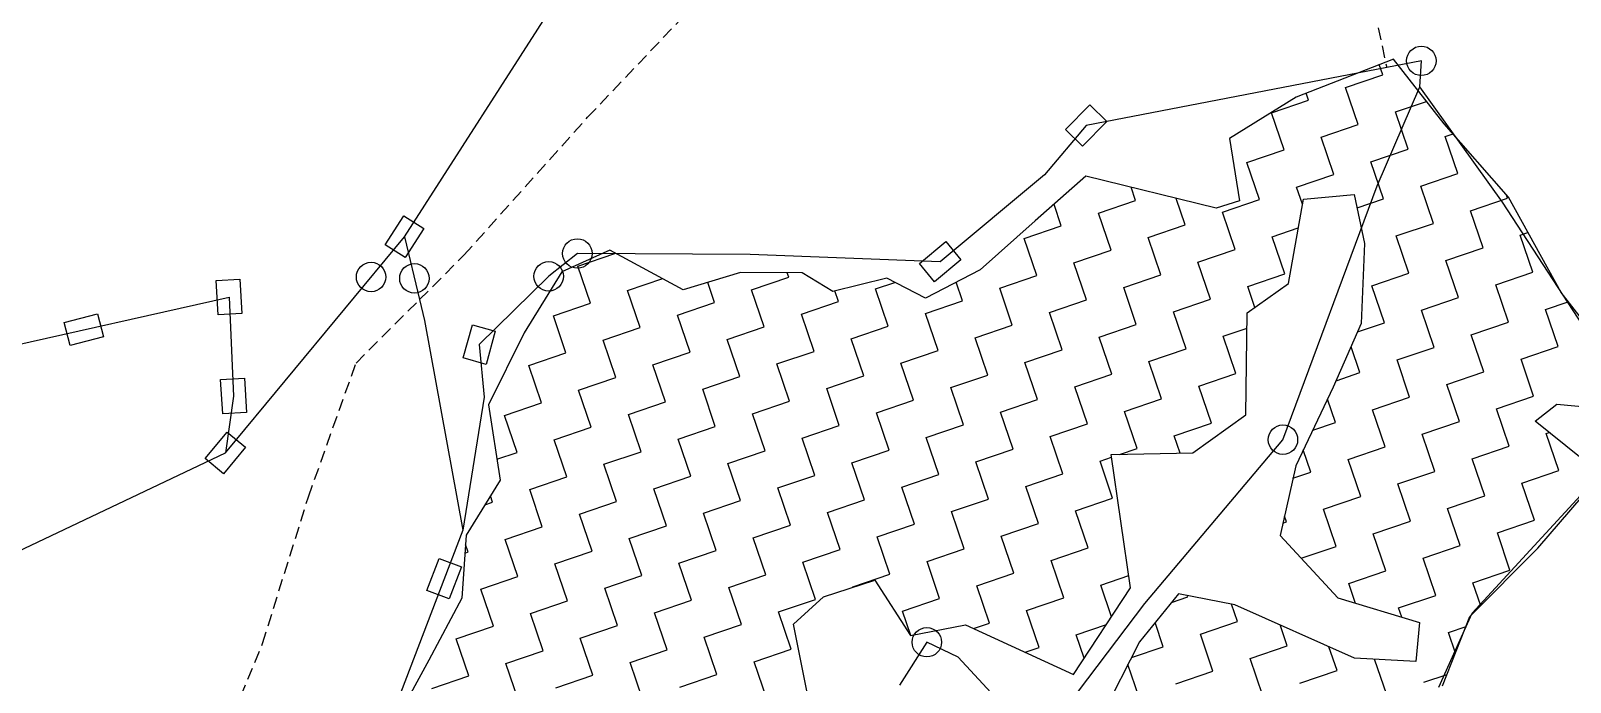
# Model space of a CAD drawing. Header units: metres. Extents: x 322986 to 329400, y 1832749 to 1836820.
# Drawn here: x 325972 to 326602, y 1835540 to 1835807 of the extents above; entities that cross this region are included whole.
import ezdxf

# ---------------------------------------------------------------- set-up
doc = ezdxf.new("R2010")
doc.units = ezdxf.units.M
doc.header["$MEASUREMENT"] = 0
doc.linetypes.add('DASHED', pattern=[0.75, 0.5, -0.25])
for name, color, linetype in [('LINE_FOOTPATH', 1, 'DASHED'), ('POLY_HATCH', 12, 'Continuous'), ('POLY_PARCEL', 6, 'Continuous'), ('V_BOUND_LINE', 7, 'Continuous')]:
    doc.layers.add(name, color=color, linetype=linetype)

msp = doc.modelspace()

# ---------------------------------------------------------------- linework, layer by layer
for points in [[(326412.27, 1835769.86), (326402.41, 1835759.79), (326395.45, 1835766.61), (326405.31, 1835776.68)], [(326116.71, 1835719.44), (326124.32, 1835731.29), (326132.52, 1835726.02), (326124.9, 1835714.17)], [(326335.53, 1835711.67), (326346.35, 1835720.69), (326352.59, 1835713.21), (326341.77, 1835704.19)], [(326057.22, 1835705.31), (326058, 1835691.24), (326048.27, 1835690.71), (326047.5, 1835704.77)], [(325985.23, 1835687.52), (325998.86, 1835691.08), (326001.32, 1835681.65), (325987.69, 1835678.1)], [(326161.83, 1835683.97), (326158.01, 1835670.41), (326148.64, 1835673.05), (326152.45, 1835686.6)], [(326050.15, 1835650.1), (326049.29, 1835664.16), (326059.01, 1835664.76), (326059.88, 1835650.7)], [(326043, 1835631.79), (326051.99, 1835642.64), (326059.49, 1835636.43), (326050.51, 1835625.58)], [(326147.93, 1835587.46), (326142.91, 1835574.3), (326133.81, 1835577.77), (326138.82, 1835590.93)]]:
    msp.add_lwpolyline(points, close=True)
for centre in [(326541.18, 1835794.75), (326195.44, 1835715.82), (326110.93, 1835706.2), (326128.68, 1835705.64), (326183.7, 1835706.48), (326484.48, 1835639.54), (326338.61, 1835556.56)]:
    msp.add_circle(centre, 6.03)
at = {"layer": 'LINE_FOOTPATH', "ltscale": 10}
for p, q in [((326199.63, 1835771.64), (326268.67, 1835844.38)), ((326518.73, 1835830.25), (326527, 1835792.01)), ((326148.98, 1835715.18), (326199.63, 1835771.64)), ((326130.75, 1835696.93), (326148.98, 1835715.18)), ((326104.76, 1835670.92), (326130.75, 1835696.93)), ((326085.27, 1835616.16), (326104.76, 1835670.92)), ((326066.48, 1835556.09), (326085.27, 1835616.16)), ((326046.29, 1835506.66), (326066.48, 1835556.09))]:
    msp.add_line(p, q, dxfattribs=at)
at = {"layer": 'POLY_HATCH'}
for p, q in [((326529.71, 1835795.52), (326489.86, 1835779.82)), ((326550.57, 1835768.98), (326529.71, 1835795.52)), ((326489.86, 1835779.82), (326462.54, 1835762.94)), ((326576.91, 1835738.86), (326550.57, 1835768.98)), ((326462.54, 1835762.94), (326466.69, 1835737.39)), ((326403.8, 1835747.49), (326383.03, 1835729.2)), ((326457.09, 1835734.42), (326403.8, 1835747.49)), ((326466.69, 1835737.39), (326457.09, 1835734.42)), ((326486.7, 1835703.59), (326492.84, 1835738.11)), ((326492.84, 1835738.11), (326513.71, 1835740.06)), ((326513.71, 1835740.06), (326517.83, 1835719.95)), ((326598.4, 1835699.8), (326576.91, 1835738.86)), ((326383.03, 1835729.2), (326360.46, 1835709.09)), ((326208.78, 1835717.14), (326189.04, 1835708.3)), ((326238.84, 1835701.01), (326208.78, 1835717.14)), ((326517.83, 1835719.95), (326516.58, 1835687.1)), ((326360.46, 1835709.09), (326338.01, 1835697.5)), ((326189.04, 1835708.3), (326173.58, 1835683.33)), ((326262.23, 1835708.06), (326238.84, 1835701.01)), ((326287.47, 1835707.87), (326262.23, 1835708.06)), ((326300.04, 1835700.33), (326287.47, 1835707.87)), ((326322.16, 1835705.75), (326300.04, 1835700.33)), ((326338.01, 1835697.5), (326322.16, 1835705.75)), ((326469.88, 1835691.5), (326486.7, 1835703.59)), ((326628.96, 1835660.82), (326598.4, 1835699.8)), ((326469.24, 1835649.76), (326469.88, 1835691.5)), ((326516.58, 1835687.1), (326505.12, 1835661.07)), ((326173.58, 1835683.33), (326159.06, 1835653.84)), ((326505.12, 1835661.07), (326489.7, 1835628.85)), ((326159.06, 1835653.84), (326163.79, 1835623.02)), ((326587.83, 1835647.11), (326596.68, 1835654.07)), ((326596.68, 1835654.07), (326615.76, 1835652.38)), ((326447.54, 1835634.19), (326469.24, 1835649.76)), ((326606.63, 1835631.99), (326587.83, 1835647.11)), ((326414.13, 1835633.42), (326447.54, 1835634.19)), ((326422.1, 1835578.85), (326414.13, 1835633.42)), ((326489.7, 1835628.85), (326483.34, 1835600.31)), ((326588.88, 1835595.04), (326616.46, 1835627.16)), ((326163.79, 1835623.02), (326149.95, 1835600.43)), ((326149.95, 1835600.43), (326148.11, 1835574.65)), ((326483.34, 1835600.31), (326506.93, 1835574.71)), ((326561.09, 1835567.09), (326588.88, 1835595.04)), ((326296.28, 1835575.1), (326317.3, 1835581.96)), ((326317.3, 1835581.96), (326331.97, 1835559.37)), ((326398.71, 1835543.31), (326422.1, 1835578.85)), ((326441.73, 1835576.44), (326425.69, 1835556.74)), ((326464.82, 1835571.88), (326441.73, 1835576.44)), ((326148.11, 1835574.65), (326134.65, 1835549.15)), ((326284, 1835563.95), (326296.28, 1835575.1)), ((326513.8, 1835550.07), (326464.82, 1835571.88)), ((326506.93, 1835574.71), (326540.4, 1835564.59)), ((326294.69, 1835510.31), (326284, 1835563.95)), ((326540.4, 1835564.59), (326538.87, 1835548.61)), ((326549.82, 1835538.7), (326561.09, 1835567.09)), ((326331.97, 1835559.37), (326354.46, 1835563.7)), ((326354.46, 1835563.7), (326398.71, 1835543.31)), ((326425.69, 1835556.74), (326409.54, 1835524.87)), ((326134.65, 1835549.15), (326117.23, 1835517.46)), ((326538.87, 1835548.61), (326513.8, 1835550.07))]:
    msp.add_line(p, q, dxfattribs=at)
at = {"layer": 'POLY_HATCH', "linetype": 'Continuous'}
for p, q in [((326525.37, 1835789.03), (326523.94, 1835793.24)), ((326510.16, 1835783.85), (326525.37, 1835789.03)), ((326479.75, 1835773.49), (326494.95, 1835778.67)), ((326494.95, 1835778.67), (326494.01, 1835781.46)), ((326515.34, 1835768.64), (326510.16, 1835783.85)), ((326530.55, 1835773.82), (326543.34, 1835778.18)), ((326484.93, 1835758.28), (326479.75, 1835773.49)), ((326535.73, 1835758.61), (326530.55, 1835773.82)), ((326500.13, 1835763.46), (326515.34, 1835768.64)), ((326505.31, 1835748.25), (326500.13, 1835763.46)), ((326550.94, 1835763.79), (326554.15, 1835764.89)), ((326556.12, 1835748.58), (326550.94, 1835763.79)), ((326469.72, 1835753.1), (326484.93, 1835758.28)), ((326474.9, 1835737.9), (326469.72, 1835753.1)), ((326520.52, 1835753.43), (326535.73, 1835758.61)), ((326525.7, 1835738.22), (326520.52, 1835753.43)), ((326490.1, 1835743.07), (326505.31, 1835748.25)), ((326540.91, 1835743.4), (326556.12, 1835748.58)), ((326424.09, 1835737.57), (326422.25, 1835742.96)), ((326492.48, 1835736.1), (326490.1, 1835743.07)), ((326546.09, 1835728.19), (326540.91, 1835743.4)), ((326393.67, 1835727.21), (326390.7, 1835735.95)), ((326408.88, 1835732.39), (326424.09, 1835737.57)), ((326444.48, 1835727.54), (326440.77, 1835738.42)), ((326459.69, 1835732.72), (326474.9, 1835737.9)), ((326514.84, 1835734.53), (326525.7, 1835738.22)), ((326561.3, 1835733.37), (326576.51, 1835738.55)), ((326576.51, 1835738.55), (326576.08, 1835739.8)), ((326414.06, 1835717.18), (326408.88, 1835732.39)), ((326464.87, 1835717.51), (326459.69, 1835732.72)), ((326530.88, 1835723.02), (326546.09, 1835728.19)), ((326566.48, 1835718.17), (326561.3, 1835733.37)), ((326378.46, 1835722.03), (326393.67, 1835727.21)), ((326383.64, 1835706.82), (326378.46, 1835722.03)), ((326429.27, 1835722.36), (326444.48, 1835727.54)), ((326434.45, 1835707.15), (326429.27, 1835722.36)), ((326480.07, 1835722.69), (326490.74, 1835726.32)), ((326485.25, 1835707.48), (326480.07, 1835722.69)), ((326536.06, 1835707.81), (326530.88, 1835723.02)), ((326581.69, 1835723.34), (326584.85, 1835724.42)), ((326586.86, 1835708.14), (326581.69, 1835723.34)), ((326195.63, 1835710.68), (326210.84, 1835715.86)), ((326210.84, 1835715.86), (326210.77, 1835716.07)), ((326398.85, 1835712), (326414.06, 1835717.18)), ((326449.66, 1835712.33), (326464.87, 1835717.51)), ((326551.27, 1835712.99), (326566.48, 1835718.17)), ((326200.81, 1835695.47), (326195.63, 1835710.68)), ((326404.03, 1835696.79), (326398.85, 1835712)), ((326454.84, 1835697.12), (326449.66, 1835712.33)), ((326556.45, 1835697.78), (326551.27, 1835712.99)), ((326216.02, 1835700.65), (326230.39, 1835705.55)), ((326251.62, 1835695.8), (326248.82, 1835704.02)), ((326266.82, 1835700.98), (326282.03, 1835706.16)), ((326282.03, 1835706.16), (326281.44, 1835707.92)), ((326317.63, 1835701.31), (326325.52, 1835704)), ((326353.23, 1835696.46), (326350.65, 1835704.03)), ((326368.44, 1835701.64), (326383.64, 1835706.82)), ((326419.24, 1835701.97), (326434.45, 1835707.15)), ((326470.05, 1835702.3), (326485.25, 1835707.48)), ((326520.85, 1835702.63), (326536.06, 1835707.81)), ((326526.03, 1835687.42), (326520.85, 1835702.63)), ((326571.66, 1835702.96), (326586.86, 1835708.14)), ((326576.83, 1835687.75), (326571.66, 1835702.96)), ((326221.2, 1835685.45), (326216.02, 1835700.65)), ((326272, 1835685.77), (326266.82, 1835700.98)), ((326302.42, 1835696.13), (326300.92, 1835700.55)), ((326322.81, 1835686.1), (326317.63, 1835701.31)), ((326338.02, 1835691.28), (326353.23, 1835696.46)), ((326373.61, 1835686.43), (326368.44, 1835701.64)), ((326388.82, 1835691.61), (326404.03, 1835696.79)), ((326424.42, 1835686.76), (326419.24, 1835701.97)), ((326439.63, 1835691.94), (326454.84, 1835697.12)), ((326472.97, 1835693.72), (326470.05, 1835702.3)), ((326541.24, 1835692.6), (326556.45, 1835697.78)), ((326185.6, 1835690.3), (326200.81, 1835695.47)), ((326190.78, 1835675.09), (326185.6, 1835690.3)), ((326236.41, 1835690.62), (326251.62, 1835695.8)), ((326241.59, 1835675.42), (326236.41, 1835690.62)), ((326287.21, 1835690.95), (326302.42, 1835696.13)), ((326292.39, 1835675.74), (326287.21, 1835690.95)), ((326343.2, 1835676.07), (326338.02, 1835691.28)), ((326394, 1835676.4), (326388.82, 1835691.61)), ((326444.81, 1835676.73), (326439.63, 1835691.94)), ((326546.42, 1835677.39), (326541.24, 1835692.6)), ((326592.04, 1835692.93), (326601.31, 1835696.08)), ((326597.22, 1835677.72), (326592.04, 1835692.93)), ((326205.99, 1835680.27), (326221.2, 1835685.45)), ((326256.8, 1835680.6), (326272, 1835685.77)), ((326307.6, 1835680.92), (326322.81, 1835686.1)), ((326358.41, 1835681.25), (326373.61, 1835686.43)), ((326409.21, 1835681.58), (326424.42, 1835686.76)), ((326460.02, 1835681.91), (326469.79, 1835685.24)), ((326515.08, 1835683.69), (326526.03, 1835687.42)), ((326561.63, 1835682.57), (326576.83, 1835687.75)), ((326211.17, 1835665.06), (326205.99, 1835680.27)), ((326261.97, 1835665.39), (326256.8, 1835680.6)), ((326312.78, 1835665.72), (326307.6, 1835680.92)), ((326363.58, 1835666.04), (326358.41, 1835681.25)), ((326414.39, 1835666.37), (326409.21, 1835681.58)), ((326465.2, 1835666.7), (326460.02, 1835681.91)), ((326516, 1835667.03), (326512.4, 1835677.6)), ((326531.21, 1835672.21), (326546.42, 1835677.39)), ((326566.81, 1835667.36), (326561.63, 1835682.57)), ((326582.01, 1835672.54), (326597.22, 1835677.72)), ((326175.57, 1835669.91), (326190.78, 1835675.09)), ((326226.38, 1835670.24), (326241.59, 1835675.42)), ((326277.18, 1835670.57), (326292.39, 1835675.74)), ((326327.99, 1835670.89), (326343.2, 1835676.07)), ((326378.79, 1835671.22), (326394, 1835676.4)), ((326383.97, 1835656.02), (326378.79, 1835671.22)), ((326429.6, 1835671.55), (326444.81, 1835676.73)), ((326434.78, 1835656.34), (326429.6, 1835671.55)), ((326536.39, 1835657), (326531.21, 1835672.21)), ((326587.19, 1835657.33), (326582.01, 1835672.54)), ((326180.75, 1835654.7), (326175.57, 1835669.91)), ((326195.96, 1835659.88), (326211.17, 1835665.06)), ((326231.56, 1835655.03), (326226.38, 1835670.24)), ((326246.77, 1835660.21), (326261.97, 1835665.39)), ((326282.36, 1835655.36), (326277.18, 1835670.57)), ((326297.57, 1835660.54), (326312.78, 1835665.72)), ((326333.17, 1835655.69), (326327.99, 1835670.89)), ((326348.38, 1835660.87), (326363.58, 1835666.04)), ((326399.18, 1835661.19), (326414.39, 1835666.37)), ((326449.99, 1835661.52), (326465.2, 1835666.7)), ((326506.29, 1835663.72), (326516, 1835667.03)), ((326551.6, 1835662.18), (326566.81, 1835667.36)), ((326201.14, 1835644.67), (326195.96, 1835659.88)), ((326251.94, 1835645), (326246.77, 1835660.21)), ((326302.75, 1835645.33), (326297.57, 1835660.54)), ((326353.56, 1835645.66), (326348.38, 1835660.87)), ((326404.36, 1835645.99), (326399.18, 1835661.19)), ((326455.17, 1835646.31), (326449.99, 1835661.52)), ((326556.78, 1835646.97), (326551.6, 1835662.18)), ((326165.54, 1835649.52), (326180.75, 1835654.7)), ((326216.35, 1835649.85), (326231.56, 1835655.03)), ((326267.15, 1835650.18), (326282.36, 1835655.36)), ((326317.96, 1835650.51), (326333.17, 1835655.69)), ((326368.76, 1835650.84), (326383.97, 1835656.02)), ((326419.57, 1835651.16), (326434.78, 1835656.34)), ((326505.97, 1835646.64), (326502.75, 1835656.11)), ((326521.18, 1835651.82), (326536.39, 1835657)), ((326571.98, 1835652.15), (326587.19, 1835657.33)), ((326577.16, 1835636.94), (326571.98, 1835652.15)), ((326170.72, 1835634.31), (326165.54, 1835649.52)), ((326221.53, 1835634.64), (326216.35, 1835649.85)), ((326272.33, 1835634.97), (326267.15, 1835650.18)), ((326323.14, 1835635.3), (326317.96, 1835650.51)), ((326373.94, 1835635.63), (326368.76, 1835650.84)), ((326389.15, 1835640.81), (326404.36, 1835645.99)), ((326424.75, 1835635.96), (326419.57, 1835651.16)), ((326439.96, 1835641.14), (326455.17, 1835646.31)), ((326496.71, 1835643.49), (326505.97, 1835646.64)), ((326526.36, 1835636.61), (326521.18, 1835651.82)), ((326541.57, 1835641.79), (326556.78, 1835646.97)), ((326185.93, 1835639.49), (326201.14, 1835644.67)), ((326191.11, 1835624.28), (326185.93, 1835639.49)), ((326236.74, 1835639.82), (326251.94, 1835645)), ((326241.92, 1835624.61), (326236.74, 1835639.82)), ((326287.54, 1835640.15), (326302.75, 1835645.33)), ((326292.72, 1835624.94), (326287.54, 1835640.15)), ((326338.35, 1835640.48), (326353.56, 1835645.66)), ((326343.53, 1835625.27), (326338.35, 1835640.48)), ((326394.33, 1835625.6), (326389.15, 1835640.81)), ((326442.36, 1835634.07), (326439.96, 1835641.14)), ((326546.75, 1835626.58), (326541.57, 1835641.79)), ((326592.37, 1835642.12), (326593.54, 1835642.52)), ((326597.55, 1835626.91), (326592.37, 1835642.12)), ((326162.49, 1835631.51), (326170.72, 1835634.31)), ((326206.32, 1835629.46), (326221.53, 1835634.64)), ((326257.12, 1835629.79), (326272.33, 1835634.97)), ((326307.93, 1835630.12), (326323.14, 1835635.3)), ((326358.73, 1835630.45), (326373.94, 1835635.63)), ((326417.53, 1835633.5), (326424.75, 1835635.96)), ((326495.94, 1835626.26), (326492.83, 1835635.39)), ((326511.15, 1835631.43), (326526.36, 1835636.61)), ((326561.96, 1835631.76), (326577.16, 1835636.94)), ((326211.5, 1835614.25), (326206.32, 1835629.46)), ((326262.3, 1835614.58), (326257.12, 1835629.79)), ((326313.11, 1835614.91), (326307.93, 1835630.12)), ((326363.91, 1835615.24), (326358.73, 1835630.45)), ((326409.54, 1835630.78), (326414.28, 1835632.39)), ((326414.72, 1835615.57), (326409.54, 1835630.78)), ((326516.33, 1835616.23), (326511.15, 1835631.43)), ((326567.13, 1835616.56), (326561.96, 1835631.76)), ((326582.34, 1835621.73), (326597.55, 1835626.91)), ((326175.9, 1835619.1), (326191.11, 1835624.28)), ((326226.71, 1835619.43), (326241.92, 1835624.61)), ((326277.51, 1835619.76), (326292.72, 1835624.94)), ((326328.32, 1835620.09), (326343.53, 1835625.27)), ((326379.12, 1835620.42), (326394.33, 1835625.6)), ((326488.57, 1835623.74), (326495.94, 1835626.26)), ((326531.54, 1835621.41), (326546.75, 1835626.58)), ((326536.72, 1835606.2), (326531.54, 1835621.41)), ((326587.52, 1835606.53), (326582.34, 1835621.73)), ((326160.69, 1835613.92), (326159.81, 1835616.52)), ((326181.08, 1835603.89), (326175.9, 1835619.1)), ((326196.29, 1835609.07), (326211.5, 1835614.25)), ((326231.89, 1835604.22), (326226.71, 1835619.43)), ((326247.09, 1835609.4), (326262.3, 1835614.58)), ((326282.69, 1835604.55), (326277.51, 1835619.76)), ((326297.9, 1835609.73), (326313.11, 1835614.91)), ((326333.5, 1835604.88), (326328.32, 1835620.09)), ((326348.71, 1835610.06), (326363.91, 1835615.24)), ((326384.3, 1835605.21), (326379.12, 1835620.42)), ((326399.51, 1835610.39), (326414.72, 1835615.57)), ((326501.12, 1835611.05), (326516.33, 1835616.23)), ((326551.93, 1835611.38), (326567.13, 1835616.56)), ((326157.56, 1835612.86), (326160.69, 1835613.92)), ((326201.47, 1835593.86), (326196.29, 1835609.07)), ((326252.27, 1835594.19), (326247.09, 1835609.4)), ((326303.08, 1835594.52), (326297.9, 1835609.73)), ((326353.88, 1835594.85), (326348.71, 1835610.06)), ((326404.69, 1835595.18), (326399.51, 1835610.39)), ((326485.91, 1835605.87), (326485.11, 1835608.23)), ((326506.3, 1835595.84), (326501.12, 1835611.05)), ((326557.1, 1835596.17), (326551.93, 1835611.38)), ((326165.87, 1835598.71), (326181.08, 1835603.89)), ((326216.68, 1835599.04), (326231.89, 1835604.22)), ((326267.48, 1835599.37), (326282.69, 1835604.55)), ((326318.29, 1835599.7), (326333.5, 1835604.88)), ((326369.09, 1835600.03), (326384.3, 1835605.21)), ((326484.47, 1835605.38), (326485.91, 1835605.87)), ((326521.51, 1835601.02), (326536.72, 1835606.2)), ((326572.31, 1835601.35), (326587.52, 1835606.53)), ((326150.66, 1835593.54), (326149.66, 1835596.47)), ((326171.05, 1835583.51), (326165.87, 1835598.71)), ((326221.86, 1835583.84), (326216.68, 1835599.04)), ((326272.66, 1835584.16), (326267.48, 1835599.37)), ((326323.47, 1835584.49), (326318.29, 1835599.7)), ((326374.27, 1835584.82), (326369.09, 1835600.03)), ((326491.96, 1835590.96), (326506.3, 1835595.84)), ((326526.69, 1835585.81), (326521.51, 1835601.02)), ((326541.9, 1835590.99), (326557.1, 1835596.17)), ((326577.49, 1835586.14), (326572.31, 1835601.35)), ((326149.42, 1835593.11), (326150.66, 1835593.54)), ((326186.26, 1835588.69), (326201.47, 1835593.86)), ((326237.07, 1835589.01), (326252.27, 1835594.19)), ((326242.24, 1835573.81), (326237.07, 1835589.01)), ((326287.87, 1835589.34), (326303.08, 1835594.52)), ((326293.05, 1835574.13), (326287.87, 1835589.34)), ((326338.68, 1835589.67), (326353.88, 1835594.85)), ((326343.85, 1835574.46), (326338.68, 1835589.67)), ((326389.48, 1835590), (326404.69, 1835595.18)), ((326394.66, 1835574.79), (326389.48, 1835590)), ((326547.08, 1835575.78), (326541.9, 1835590.99)), ((326155.84, 1835578.33), (326171.05, 1835583.51)), ((326191.44, 1835573.48), (326186.26, 1835588.69)), ((326206.65, 1835578.66), (326221.86, 1835583.84)), ((326257.45, 1835578.98), (326272.66, 1835584.16)), ((326308.26, 1835579.31), (326323.47, 1835584.49)), ((326359.06, 1835579.64), (326374.27, 1835584.82)), ((326409.87, 1835579.97), (326421.36, 1835583.89)), ((326511.48, 1835580.63), (326526.69, 1835585.81)), ((326562.28, 1835580.96), (326577.49, 1835586.14)), ((326161.02, 1835563.12), (326155.84, 1835578.33)), ((326211.83, 1835563.45), (326206.65, 1835578.66)), ((326262.63, 1835563.78), (326257.45, 1835578.98)), ((326308.35, 1835579.04), (326308.26, 1835579.31)), ((326364.24, 1835564.43), (326359.06, 1835579.64)), ((326414.29, 1835566.99), (326409.87, 1835579.97)), ((326514.25, 1835572.49), (326511.48, 1835580.63)), ((326565.5, 1835571.52), (326562.28, 1835580.96)), ((326176.23, 1835568.3), (326191.44, 1835573.48)), ((326227.04, 1835568.63), (326242.24, 1835573.81)), ((326277.84, 1835568.96), (326293.05, 1835574.13)), ((326328.65, 1835569.28), (326343.85, 1835574.46)), ((326379.45, 1835569.61), (326394.66, 1835574.79)), ((326438.8, 1835572.85), (326445.47, 1835575.12)), ((326445.47, 1835575.12), (326445.25, 1835575.75)), ((326465.85, 1835565.09), (326463.45, 1835572.15)), ((326531.87, 1835570.6), (326547.08, 1835575.78)), ((326533.17, 1835566.77), (326531.87, 1835570.6)), ((326181.41, 1835553.09), (326176.23, 1835568.3)), ((326232.21, 1835553.42), (326227.04, 1835568.63)), ((326247.42, 1835558.6), (326262.63, 1835563.78)), ((326283.02, 1835553.75), (326277.84, 1835568.96)), ((326332.02, 1835559.38), (326328.65, 1835569.28)), ((326357.7, 1835562.21), (326364.24, 1835564.43)), ((326384.63, 1835554.4), (326379.45, 1835569.61)), ((326399.84, 1835559.58), (326412.19, 1835563.79)), ((326435.44, 1835554.73), (326432.08, 1835564.59)), ((326450.64, 1835559.91), (326465.85, 1835565.09)), ((326145.81, 1835557.94), (326161.02, 1835563.12)), ((326150.99, 1835542.73), (326145.81, 1835557.94)), ((326196.62, 1835558.27), (326211.83, 1835563.45)), ((326201.8, 1835543.06), (326196.62, 1835558.27)), ((326252.6, 1835543.39), (326247.42, 1835558.6)), ((326403.11, 1835549.99), (326399.84, 1835559.58)), ((326455.82, 1835544.7), (326450.64, 1835559.91)), ((326486.24, 1835555.06), (326483.32, 1835563.64)), ((326552.25, 1835560.57), (326559.48, 1835563.03)), ((326555.14, 1835552.1), (326552.25, 1835560.57)), ((326166.2, 1835547.91), (326181.41, 1835553.09)), ((326217.01, 1835548.24), (326232.21, 1835553.42)), ((326267.81, 1835548.57), (326283.02, 1835553.75)), ((326378.88, 1835552.45), (326384.63, 1835554.4)), ((326422.43, 1835550.3), (326435.44, 1835554.73)), ((326471.03, 1835549.88), (326486.24, 1835555.06)), ((326506.63, 1835545.03), (326503.32, 1835554.74)), ((326171.38, 1835532.7), (326166.2, 1835547.91)), ((326222.19, 1835533.03), (326217.01, 1835548.24)), ((326272.99, 1835533.36), (326267.81, 1835548.57)), ((326425.41, 1835534.35), (326420.96, 1835547.41)), ((326476.21, 1835534.67), (326471.03, 1835549.88)), ((326491.42, 1835539.85), (326506.63, 1835545.03)), ((326527.02, 1835535), (326522.05, 1835549.59)), ((326135.78, 1835537.55), (326150.99, 1835542.73)), ((326186.59, 1835537.88), (326201.8, 1835543.06)), ((326237.39, 1835538.21), (326252.6, 1835543.39)), ((326440.61, 1835539.52), (326455.82, 1835544.7)), ((326542.23, 1835540.18), (326551.69, 1835543.41))]:
    msp.add_line(p, q, dxfattribs=at)
at = {"layer": 'POLY_PARCEL'}
for p, q in [((326527, 1835792.01), (326403.86, 1835768.24)), ((326541.18, 1835794.75), (326527, 1835792.01)), ((326540.57, 1835784.14), (326541.18, 1835794.75)), ((326523.04, 1835743.6), (326540.57, 1835784.14)), ((326574.39, 1835736.89), (326540.57, 1835784.14)), ((326403.86, 1835768.24), (326386.8, 1835748.08)), ((326386.8, 1835748.08), (326344.06, 1835712.44)), ((326484.48, 1835639.54), (326523.04, 1835743.6)), ((326629.84, 1835651.74), (326574.39, 1835736.89)), ((326124.61, 1835722.73), (326130.75, 1835696.93)), ((326195.44, 1835715.82), (326183.7, 1835706.48)), ((326266.2, 1835715.45), (326195.44, 1835715.82)), ((326344.06, 1835712.44), (326266.2, 1835715.45)), ((326183.7, 1835706.48), (326155.23, 1835678.51)), ((326130.75, 1835696.93), (326132.79, 1835688.36)), ((326132.79, 1835688.36), (326148.46, 1835602.53)), ((326155.23, 1835678.51), (326157.22, 1835656.97)), ((326157.22, 1835656.97), (326148.46, 1835602.53)), ((326427.96, 1835572.47), (326484.48, 1835639.54)), ((325892.1, 1835558.48), (326051.25, 1835634.11)), ((326561.96, 1835568.44), (326618.02, 1835629.43)), ((326148.46, 1835602.53), (326108.17, 1835496.86)), ((326384.52, 1835515.11), (326427.96, 1835572.47)), ((326548.33, 1835538.22), (326561.96, 1835568.44)), ((326338.61, 1835556.56), (326327.41, 1835538.91)), ((326351.49, 1835550.45), (326338.61, 1835556.56)), ((326373.24, 1835526.83), (326351.49, 1835550.45))]:
    msp.add_line(p, q, dxfattribs=at)
at = {"layer": 'V_BOUND_LINE'}
for p, q in [((326124.61, 1835722.73), (326300.15, 1835996.02)), ((326051.25, 1835634.11), (326124.61, 1835722.73)), ((325814.73, 1835644.3), (326052.75, 1835698.01)), ((326052.75, 1835698.01), (326054.58, 1835657.43)), ((326054.58, 1835657.43), (326051.25, 1835634.11))]:
    msp.add_line(p, q, dxfattribs=at)

doc.saveas('drawing.dxf')
